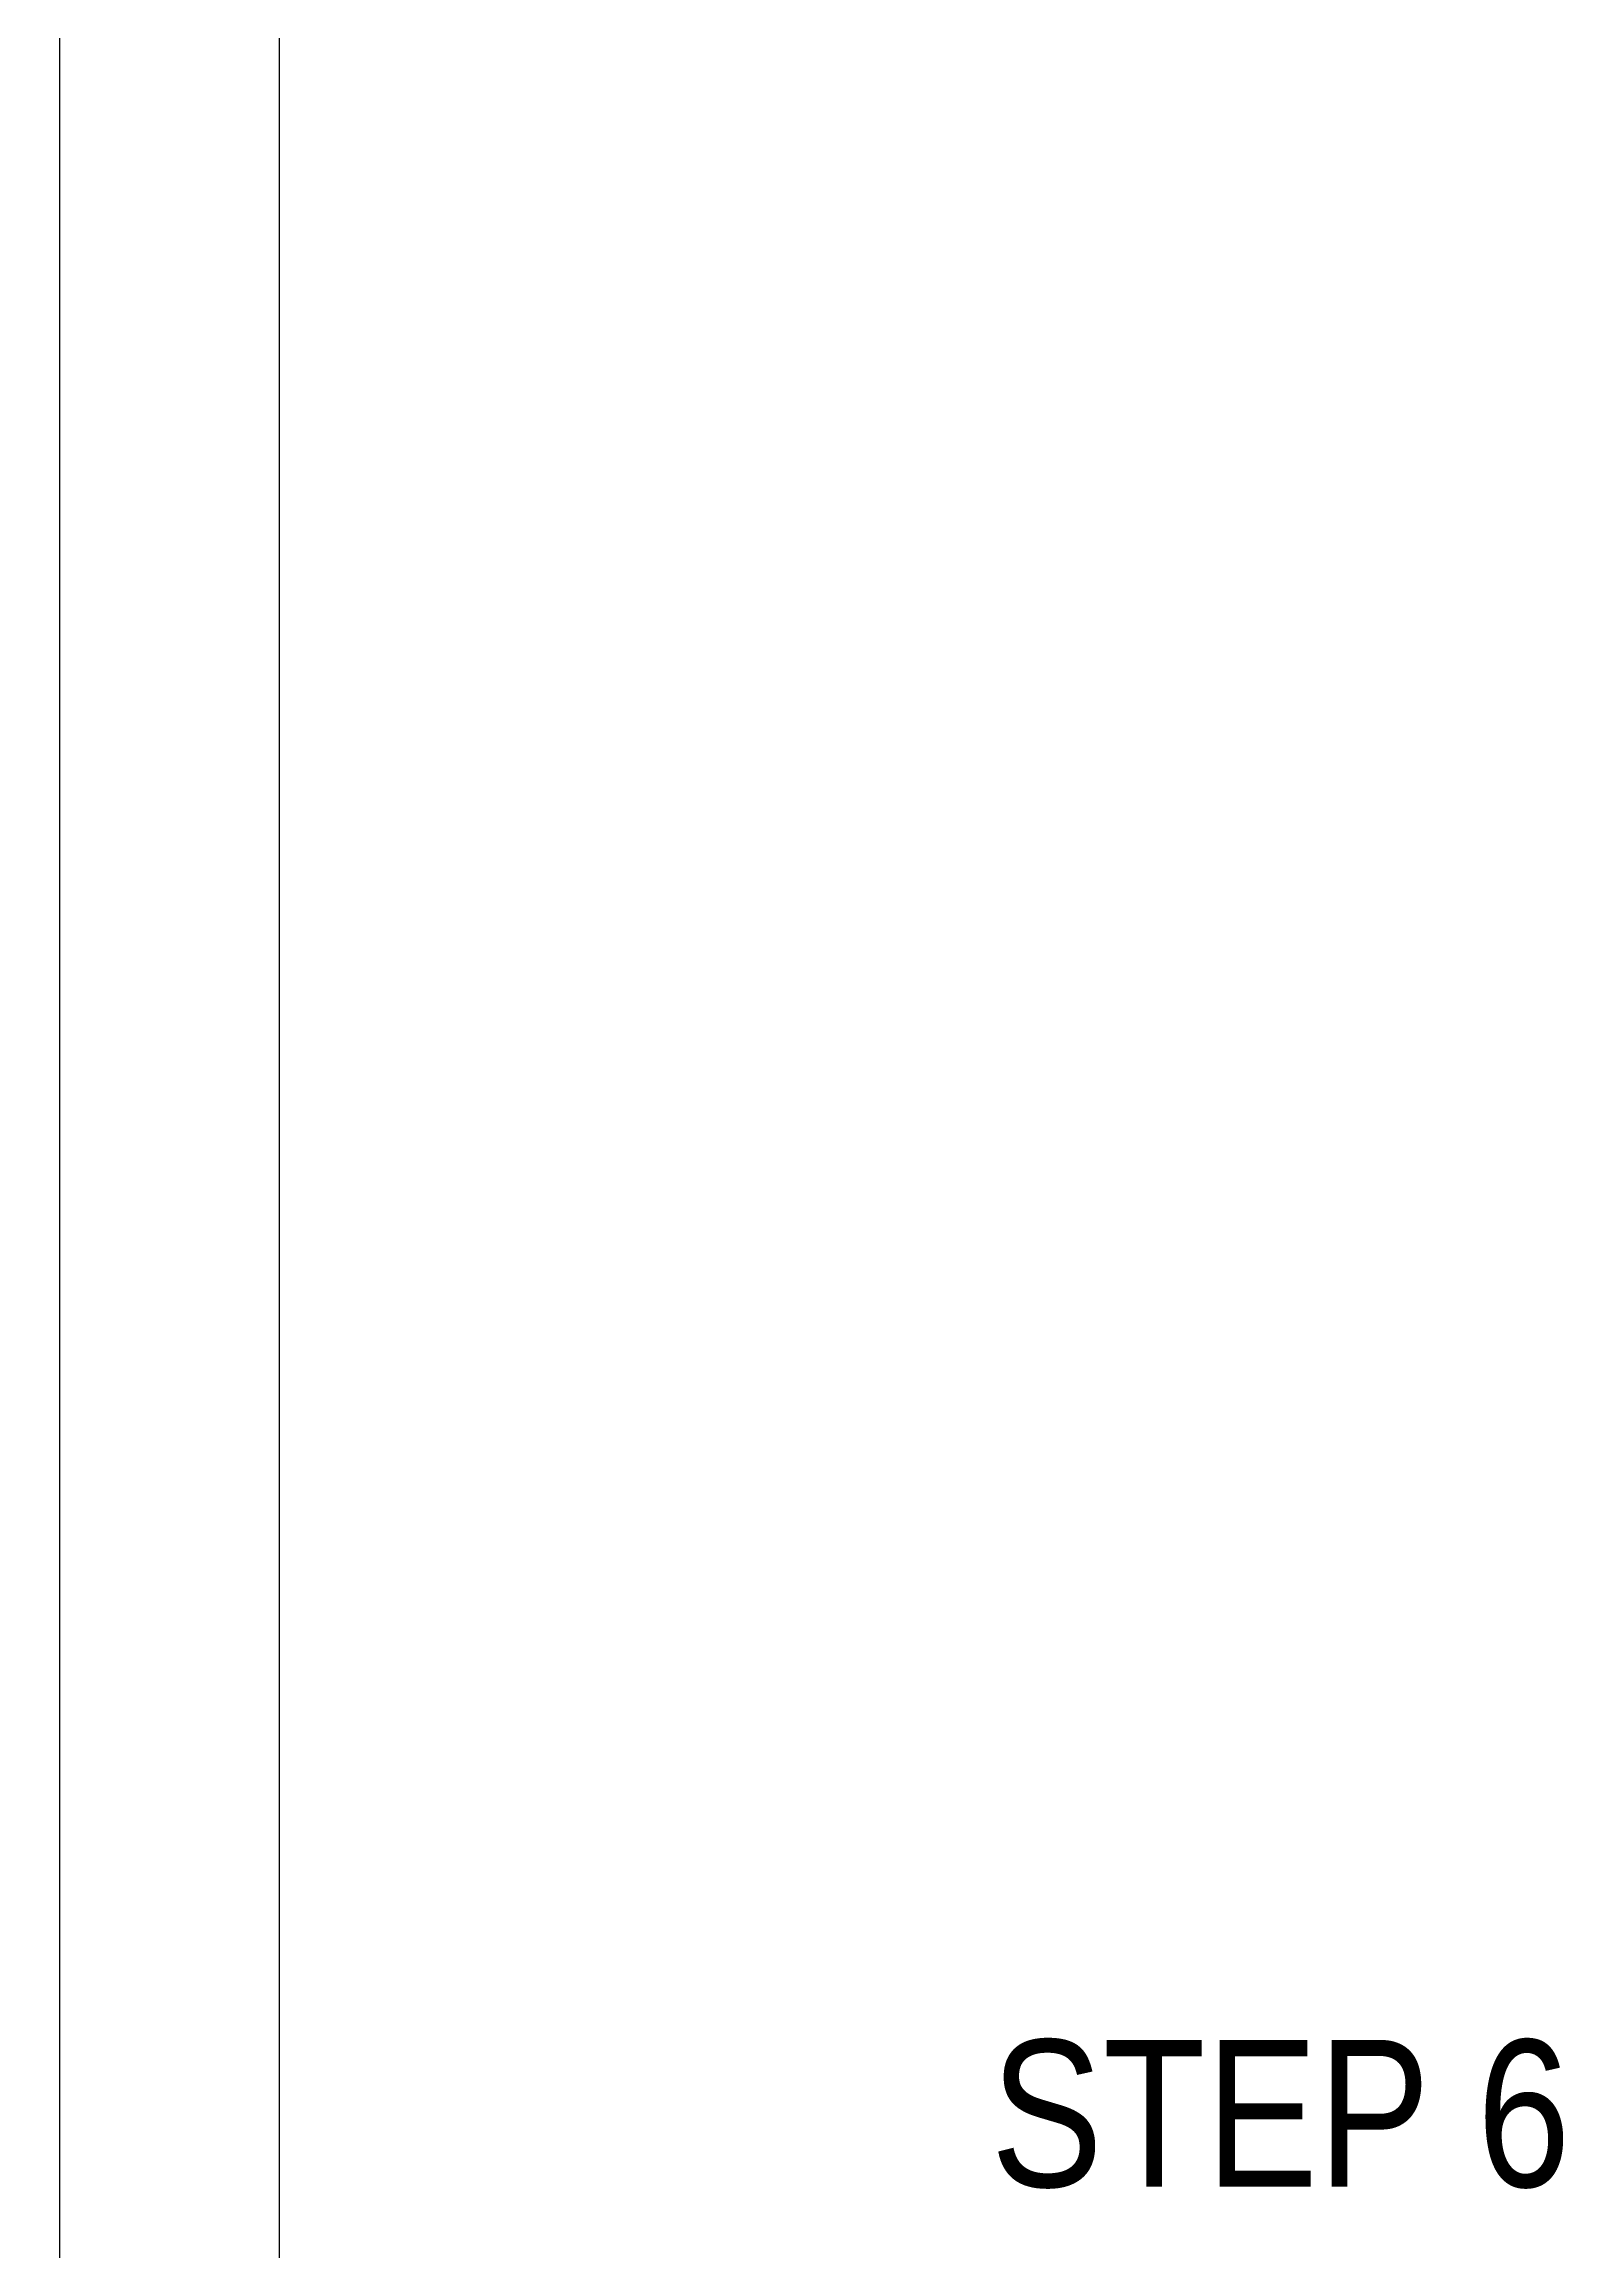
# Model space of a CAD drawing. Extents: x -1328 to 5679, y -4611 to 1603.
# Drawn here: x 423.5 to 657.2, y 793.1 to 1131.4 of the extents above; entities that cross this region are included whole.
import ezdxf

# ---------------------------------------------------------------- set-up
doc = ezdxf.new("R2010")
doc.units = 0
doc.header["$MEASUREMENT"] = 0
for name, color, linetype, lineweight in [('.ATI-TEXT_1', 7, 'Continuous', 0), ('G-ANNO-TTLB', 7, 'Continuous', 0), ('TYVEK', 7, 'Continuous', 0)]:
    doc.layers.add(name, color=color, linetype=linetype, lineweight=lineweight)

msp = doc.modelspace()

# ---------------------------------------------------------------- hatches: boundary and pattern name
at = {"layer": 'G-ANNO-TTLB', "true_color": 0xff00ff, "transparency": 33554687}
h = msp.add_hatch(color=6, dxfattribs=at)
edge = h.paths.add_edge_path()
edge.add_spline(control_points=[(1626, -853.91), (1626, -853.91), (-1303.52, -853.91), (-1303.52, -853.91), (-1303.52, -853.91), (-1303.52, 1603.09), (-1303.52, 1603.09), (-1303.52, 1603.09), (1626, 1603.09), (1626, 1603.09), (1626, 1603.09), (1626, -853.91), (1626, -853.91)], knot_values=[0, 0, 0, 0, 1, 1, 1, 2, 2, 2, 3, 3, 3, 4, 4, 4, 4], degree=3, periodic=0)
edge = h.paths.add_edge_path()
edge.add_spline(control_points=[(-1294.52, 1594.09), (-1294.52, 1594.09), (-1294.52, -844.91), (-1294.52, -844.91), (-1294.52, -844.91), (1617, -844.91), (1617, -844.91), (1617, -844.91), (1617, 1594.09), (1617, 1594.09), (1617, 1594.09), (-1294.52, 1594.09), (-1294.52, 1594.09)], knot_values=[0, 0, 0, 0, 1, 1, 1, 2, 2, 2, 3, 3, 3, 4, 4, 4, 4], degree=3, periodic=0)
edge.add_line((-1294.52, 1594.09), (-1294.52, 1594.09))

# ---------------------------------------------------------------- linework, layer by layer
at = {"layer": 'G-ANNO-TTLB'}
for points in [[(1626, -853.91), (1626, -853.91), (-1303.52, -853.91), (-1303.52, -853.91), (-1303.52, -853.91), (-1303.52, 1603.09), (-1303.52, 1603.09), (-1303.52, 1603.09), (1626, 1603.09), (1626, 1603.09), (1626, 1603.09), (1626, -853.91), (1626, -853.91)], [(-1294.52, 1594.09), (-1294.52, 1594.09), (-1294.52, -844.91), (-1294.52, -844.91), (-1294.52, -844.91), (1617, -844.91), (1617, -844.91), (1617, -844.91), (1617, 1594.09), (1617, 1594.09), (1617, 1594.09), (-1294.52, 1594.09), (-1294.52, 1594.09)]]:
    msp.add_open_spline(points, degree=3, knots=[0, 0, 0, 0, 1, 1, 1, 2, 2, 2, 3, 3, 3, 4, 4, 4, 4], dxfattribs=at)
at = {"layer": 'TYVEK', "color": 33, "lineweight": 25, "true_color": 0xcc9966}
msp.add_line((459.57, 736.67), (459.57, 1161.1), dxfattribs=at)
at = {"layer": 'TYVEK', "color": 2, "lineweight": 25, "true_color": 0xffff00}
for p, q in [((425.95, 1047.01), (425.95, 1141.53)), ((425.95, 717.1), (425.95, 1054))]:
    msp.add_line(p, q, dxfattribs=at)

# ---------------------------------------------------------------- texts
at = {"layer": '.ATI-TEXT_1', "insert": (568.51, 802.76), "char_height": 0.2, "attachment_point": 7}
msp.add_mtext('\\C18;\\c0;\\FArial Narrow|b0|i0|c1;\\H22.503291;\\W1.000000;STEP 6', dxfattribs=at)

doc.saveas('drawing.dxf')
